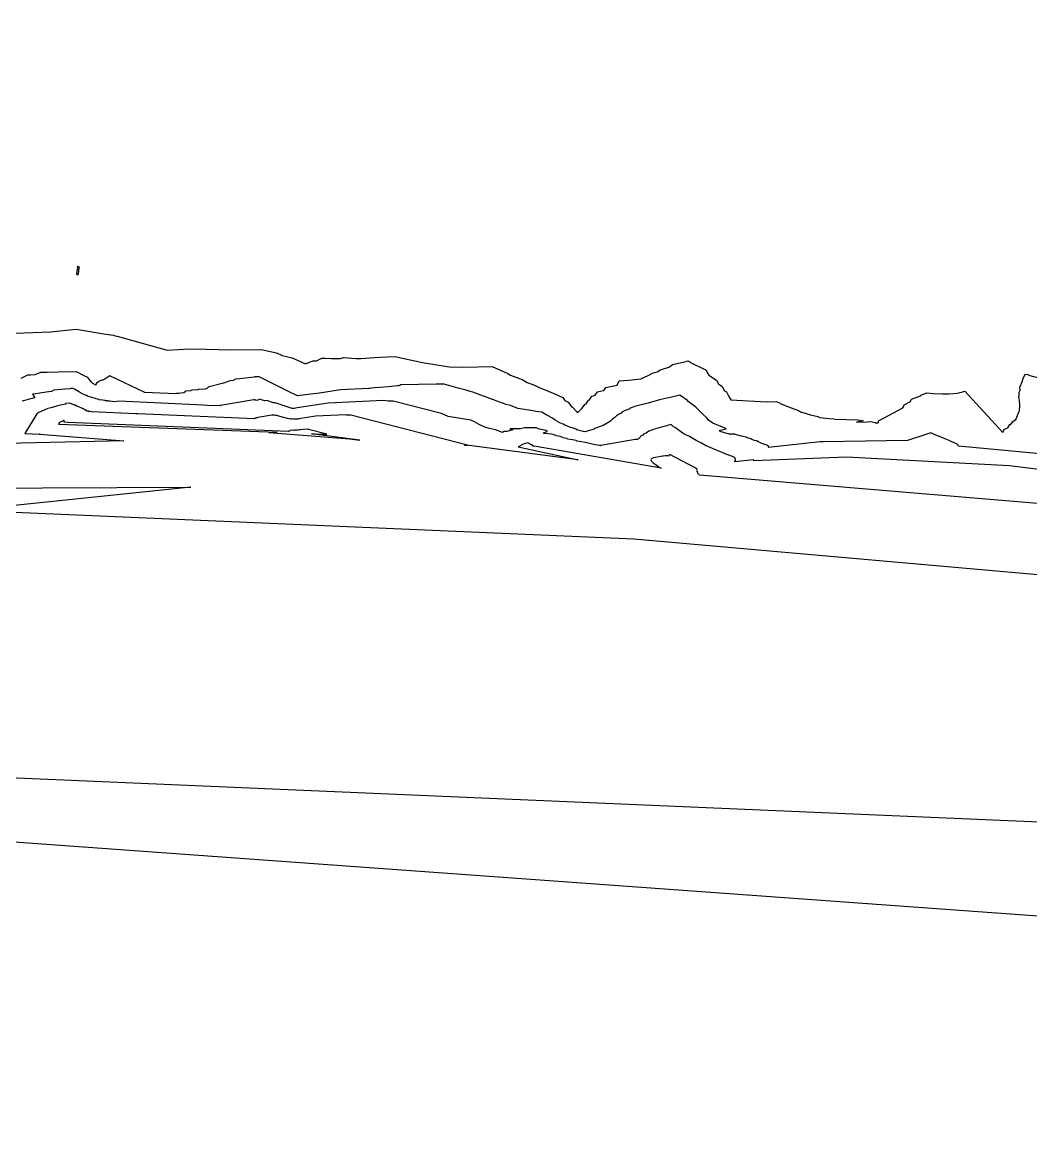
# Model space of a CAD drawing. Header units: metres. Extents: x 706349 to 713144, y 2649082 to 2655455.
# Drawn here: x 709945.7 to 710366.4, y 2651751.2 to 2652222.5 of the extents above; entities that cross this region are included whole.
import ezdxf

# ---------------------------------------------------------------- set-up
doc = ezdxf.new("R2010")
doc.units = ezdxf.units.M
for name, color, linetype in [('C-TINN-BNDY', 110, 'Continuous'), ('C-TOPO-MAJR', 9, 'Continuous'), ('C-TOPO-MINR', 8, 'Continuous')]:
    doc.layers.add(name, color=color, linetype=linetype)

msp = doc.modelspace()

# ---------------------------------------------------------------- linework, layer by layer
at = {"layer": 'C-TINN-BNDY', "color": 110, "linetype": 'Continuous', "lineweight": -3, "flags": 128}
msp.add_lwpolyline([(711728.46, 2651751.17), (708979.69, 2651949.91), (708929.32, 2651947.51), (708885.34, 2651947.43), (708874.67, 2651947.66), (708843.96, 2651948.59), (708750.59, 2651952.81), (708602.72, 2651984.46), (708602.72, 2651984.46), (708572.24, 2651992.37), (708416.46, 2652027.77), (708356.42, 2652045.45), (708246.65, 2652079.09), (708217.24, 2652087.73), (708207.61, 2652091.07), (708086.04, 2652137.92), (707999.16, 2652180.02), (707920.32, 2652215.72), (707870.46, 2652235.47), (707845.27, 2652247.2), (707845.05, 2652247.32), (707705.16, 2652328.1)], dxfattribs=at)
at = {"layer": 'C-TOPO-MAJR', "color": 9, "linetype": 'Continuous', "lineweight": -3, "flags": 128}
msp.add_lwpolyline([(710422.54, 2652029.29), (710357.65, 2652037.38), (710289.58, 2652041.04), (710250.9, 2652039.46), (710250.97, 2652039.7), (710250.94, 2652039.95), (710242.86, 2652039.11), (710243.07, 2652039.46), (710243.22, 2652039.79), (710243.3, 2652040.13), (710243.17, 2652040.42), (710242.93, 2652040.72), (710242.53, 2652041), (710241.95, 2652041.31), (710241.16, 2652041.61), (710240.15, 2652041.97), (710240.1, 2652041.99), (710239.3, 2652042.26), (710239.25, 2652042.24), (710237.65, 2652042.98), (710233.73, 2652044.68), (710230.75, 2652045.91), (710229.08, 2652046.93), (710226.78, 2652047.95), (710224.03, 2652049.68), (710222.57, 2652050.4), (710221.48, 2652050.92), (710218.26, 2652053.26), (710217.93, 2652053.43), (710217.67, 2652053.56), (710217.32, 2652053.67), (710216.39, 2652054.67), (710214.83, 2652054.24), (710214.62, 2652054.19), (710211.83, 2652053.46), (710211.35, 2652053.32), (710210.87, 2652053.12), (710208.89, 2652052.59), (710208.31, 2652052.29), (710207.07, 2652051.89), (710206.48, 2652051.5), (710205.95, 2652051.06), (710205.04, 2652050.75), (710204.55, 2652050.26), (710203.95, 2652050.02), (710203.49, 2652049.51), (710203.15, 2652048.96), (710202.73, 2652048.74), (710202.49, 2652048.55), (710202.17, 2652048.45), (710201.84, 2652048.45), (710201.62, 2652048.44), (710201.46, 2652048.44), (710201.36, 2652048.42), (710186.99, 2652045.92), (710186.98, 2652045.91), (710186.97, 2652045.91), (710186.97, 2652045.91), (710186.97, 2652045.91), (710186.97, 2652045.9), (710186.97, 2652045.9), (710186.97, 2652045.9), (710186.98, 2652045.9), (710186.98, 2652045.89), (710186.99, 2652045.89), (710187, 2652045.88), (710187, 2652045.88), (710187.01, 2652045.87), (710186.53, 2652045.96), (710184.04, 2652046.34), (710182.34, 2652046.7), (710182.31, 2652046.75), (710180.57, 2652047.1), (710178.92, 2652047.43), (710177.08, 2652047.72), (710176.97, 2652047.83), (710176.72, 2652047.95), (710175.16, 2652048.3), (710173.17, 2652048.6), (710173.01, 2652048.79), (710171.12, 2652049.11), (710170.89, 2652049.37), (710170.1, 2652049.64), (710168.55, 2652049.96), (710167.61, 2652050.33), (710166.45, 2652050.6), (710163.54, 2652050.98), (710162.93, 2652051.12), (710164.86, 2652051.95), (710164.23, 2652052.15), (710161.45, 2652052.72), (710160.24, 2652053.36), (710155.17, 2652053.31), (710153.57, 2652052.91), (710149.13, 2652052.84), (710150.26, 2652052.39), (710147.75, 2652051.71), (710146.83, 2652051.72), (710146.63, 2652051.7), (710146.04, 2652051.34), (710143.1, 2652052.44), (710140.65, 2652053.04), (710138.68, 2652053.63), (710136.29, 2652054.71), (710134.28, 2652055.73), (710132.77, 2652056.54), (710123.32, 2652057.98), (710120.56, 2652059.23), (710100.35, 2652064.38), (710099.25, 2652064.4), (710098.29, 2652064.49), (710097.34, 2652064.56), (710096.38, 2652064.64), (710073.21, 2652063.63), (710060.25, 2652061.6), (710059.71, 2652061.45), (710059.02, 2652061.4), (710058.21, 2652061.38), (710058.18, 2652061.38), (710051.17, 2652063.77), (710050.45, 2652063.78), (710047.6, 2652064.68), (710046.78, 2652064.6), (710045.44, 2652065), (710044.7, 2652065.22), (710044.1, 2652064.97), (710043.43, 2652064.72), (710043.07, 2652064.81), (710042.82, 2652064.88), (710042.65, 2652064.93), (710042.52, 2652064.96), (710042.43, 2652064.99), (710042.36, 2652065), (710042.3, 2652065.01), (710042.26, 2652065.01), (710042.23, 2652065.02), (710042.21, 2652065.02), (710042.19, 2652065.01), (710042.18, 2652065.01), (710028.25, 2652062.59), (710028.22, 2652062.58), (710028.21, 2652062.58), (710028.2, 2652062.58), (710028.18, 2652062.57), (710028.18, 2652062.57), (710028.17, 2652062.56), (710028.16, 2652062.56), (710028.27, 2652062.41), (710028.26, 2652062.41), (710022.68, 2652062.63), (710021.25, 2652062.71), (709985.82, 2652064.44), (709985.82, 2652064.44), (709984.06, 2652064.17), (709984.06, 2652064.19), (709983.05, 2652064.27), (709982.09, 2652064.36), (709982.08, 2652064.39), (709981.09, 2652064.46), (709981.08, 2652064.5), (709980.13, 2652064.6), (709980.1, 2652064.65), (709979.15, 2652064.81), (709979.07, 2652064.87), (709977.84, 2652064.98), (709977.72, 2652065.05), (709977.55, 2652065.13), (709976.36, 2652065.37), (709976.12, 2652065.49), (709974.97, 2652065.77), (709974.63, 2652065.92), (709974.15, 2652066.14), (709973.1, 2652066.44), (709972.44, 2652066.76), (709971.6, 2652067.07), (709970.74, 2652067.54), (709969.51, 2652068.23), (709969.02, 2652068.44), (709967.42, 2652069.41), (709967.31, 2652069.47), (709966.83, 2652069.77), (709965.64, 2652069.72), (709965.49, 2652069.64), (709961.59, 2652069.27), (709958.69, 2652069.03), (709957.78, 2652068.52), (709955.48, 2652068.2), (709952.9, 2652067.74), (709951.11, 2652067.51), (709949.81, 2652067.35), (709950.77, 2652065.79), (709949.73, 2652065.55), (709948.94, 2652065.35), (709946.1, 2652064.6), (709945.53, 2652064.45)], dxfattribs=at)
at = {"layer": 'C-TOPO-MINR', "color": 8, "linetype": 'Continuous', "lineweight": -3, "flags": 128}
for points, elevation in [([(709968.24, 2652117.68), (709968.16, 2652117.65), (709968.46, 2652117.11), (709969.02, 2652117.54), (709969.03, 2652117.61), (709969.37, 2652120.15), (709969.38, 2652120.22), (709968.96, 2652120.75), (709968.45, 2652120.32), (709968.58, 2652120.26), (709968.24, 2652117.68)], -4), ([(710066.22, 2652050.83), (710067.77, 2652050.75), (710071.33, 2652050.68), (710072.02, 2652050.69), (710072.72, 2652050.71), (710065.08, 2652052.66), (710064.99, 2652052.66), (710064.91, 2652052.67), (710064.82, 2652052.68), (710064.74, 2652052.68), (710062.77, 2652052.6), (710061.67, 2652052.42), (710061.62, 2652052.41), (710061.56, 2652052.41), (710061.49, 2652052.4), (710061.42, 2652052.4), (710061.32, 2652052.41), (710061.21, 2652052.42), (710060.77, 2652052.36), (710060.36, 2652052.31), (710059.96, 2652052.27), (710059.86, 2652052.28), (710059.76, 2652052.3), (710059.37, 2652052.26), (710058.98, 2652052.2), (710058.9, 2652052.23), (710058.8, 2652052.26), (710057.46, 2652052.18), (710057.32, 2652052.14), (710057.22, 2652052.09), (710057.18, 2652052.02), (710057.1, 2652051.97), (710057.04, 2652051.94), (710056.98, 2652051.92), (710056.91, 2652051.87), (710056.88, 2652051.86), (710056.89, 2652051.83), (710056.89, 2652051.83), (710056.89, 2652051.83), (710056.72, 2652051.83), (709964.77, 2652055.5), (709964.7, 2652055.51), (709963.08, 2652055.59), (709963.08, 2652055.88), (709963.03, 2652055.87), (709963.02, 2652056.25), (709963.01, 2652056.25), (709963, 2652056.26), (709962.95, 2652056.43), (709962.91, 2652056.4), (709962.88, 2652056.4), (709962.79, 2652056.37), (709962.7, 2652056.33), (709962.57, 2652056.19), (709961.15, 2652055.55), (709961.09, 2652055.5), (709960.65, 2652054.79), (710051.91, 2652051.5), (710049.89, 2652051.4), (710048.45, 2652051.34), (710082.2, 2652048.64), (710086.47, 2652048.18), (710066.22, 2652050.83)], 4)]:
    msp.add_lwpolyline(points, close=True, dxfattribs=dict(at, elevation=elevation))
for points, elevation in [([(709942.75, 2652092.85), (709957.4, 2652093.38), (709967.99, 2652094.54), (709980.49, 2652092.44), (709983.65, 2652091.92), (709984.03, 2652091.8), (709984.26, 2652091.74), (709985.11, 2652091.52), (710005.98, 2652085.78), (710015.22, 2652086.29), (710022.43, 2652086.09), (710032.46, 2652085.9), (710045.22, 2652085.96), (710051.7, 2652084.58), (710054.1, 2652083.47), (710058.25, 2652082.46), (710063.73, 2652079.99), (710066.9, 2652081.29), (710067.46, 2652081.3), (710068.31, 2652081.31), (710070.63, 2652082.42), (710072.18, 2652082.37), (710074.57, 2652082.3), (710078.45, 2652082.26), (710079.71, 2652082.66), (710084.86, 2652082.24), (710085.76, 2652082.25), (710086.84, 2652082.29), (710092.67, 2652082.6), (710094.97, 2652082.79), (710101.05, 2652083.14), (710112.6, 2652080.59), (710123.69, 2652078.77), (710129.84, 2652078.6), (710141.72, 2652078.87), (710148.23, 2652076.01), (710149.34, 2652075.34), (710154.23, 2652073.47), (710156.31, 2652072.29), (710158.67, 2652071.37), (710162.07, 2652069.82), (710162.71, 2652069.57), (710164.49, 2652068.95), (710168.11, 2652067.29), (710171.22, 2652065.95), (710171.99, 2652064.73), (710173.43, 2652063.95), (710174.63, 2652062.37), (710175.25, 2652061.98), (710176.87, 2652060.16), (710176.98, 2652060.08), (710177.06, 2652060.04), (710177.46, 2652059.66), (710177.76, 2652059.95), (710177.8, 2652059.98), (710179.06, 2652061.41), (710179.14, 2652061.46), (710179.25, 2652061.52), (710180.38, 2652063.03), (710180.59, 2652063.13), (710180.87, 2652063.25), (710181.93, 2652064.81), (710182.37, 2652064.95), (710183.26, 2652066.5), (710183.87, 2652066.67), (710184.67, 2652066.89), (710185.66, 2652068.35), (710186.74, 2652068.59), (710188.25, 2652068.93), (710189.08, 2652070.2), (710191.13, 2652070.56), (710193.93, 2652071.15), (710194.71, 2652072.93), (710198.66, 2652073.15), (710203.84, 2652073.78), (710203.94, 2652073.82), (710203.98, 2652073.83), (710206.86, 2652075.11), (710208.63, 2652076.14), (710210.5, 2652076.68), (710211.9, 2652077.56), (710215.46, 2652078.58), (710216.3, 2652079.18), (710216.92, 2652079.68), (710222.7, 2652081.05), (710222.75, 2652081.1), (710223.34, 2652081.23), (710224.15, 2652080.87), (710224.21, 2652080.76), (710231.05, 2652077.34), (710231.47, 2652076.38), (710232.1, 2652075.26), (710235.4, 2652073.2), (710236.16, 2652071.64), (710237.75, 2652070.59), (710238.69, 2652068.78), (710239.44, 2652068.28), (710240.47, 2652066.33), (710241.38, 2652064.99), (710256.18, 2652064.18), (710260.31, 2652064.27), (710261.67, 2652063.68), (710261.75, 2652063.58), (710261.88, 2652063.48), (710266.56, 2652061.65), (710269.56, 2652060.53), (710270.34, 2652060.02), (710272.81, 2652059.27), (710274.52, 2652058.69), (710277.57, 2652057.96), (710278.42, 2652057.65), (710282.27, 2652057.16), (710284.25, 2652056.99), (710284.87, 2652056.9), (710294.42, 2652056.57), (710296.73, 2652056.16), (710293.78, 2652055.71), (710298.22, 2652055.82), (710299.68, 2652055.88), (710301.73, 2652055.5), (710301.5, 2652055.44), (710302.73, 2652055.35), (710302.77, 2652055.35), (710302.91, 2652055.48), (710302.95, 2652055.65), (710302.99, 2652055.86), (710302.99, 2652056.21), (710303.25, 2652056.41), (710313.1, 2652061.67), (710313.5, 2652062.32), (710313.64, 2652062.96), (710316.35, 2652064.22), (710316.48, 2652064.71), (710316.72, 2652065.22), (710320.53, 2652066.72), (710320.65, 2652066.94), (710323.1, 2652067.84), (710325.83, 2652067.63), (710329.69, 2652067.46), (710332.37, 2652067.49), (710334.29, 2652067.61), (710335.8, 2652067.82), (710336.93, 2652068.02), (710337.77, 2652068.21), (710338.47, 2652068.42), (710339, 2652068.61), (710354.79, 2652051.4), (710355.18, 2652052.01), (710355.6, 2652052.68), (710356.28, 2652052.95), (710356.98, 2652053.25), (710357.82, 2652054.71), (710358.48, 2652055.07), (710358.82, 2652055.83), (710359.55, 2652056.33), (710360.33, 2652056.82), (710360.72, 2652057.71), (710361.45, 2652059.57), (710361.79, 2652060.46), (710361.88, 2652062.61), (710361.8, 2652064.78), (710361.58, 2652065.95), (710361.63, 2652067.08), (710361.69, 2652068.04), (710362.04, 2652069.02), (710361.89, 2652070.21), (710362.92, 2652072.51), (710363.27, 2652073.9), (710363.3, 2652074.02), (710364.14, 2652075.58), (710364.23, 2652075.75), (710365.24, 2652075.52), (710366.18, 2652075.21), (710374.94, 2652072.81)], -4), ([(710383.77, 2652041.25), (710336.41, 2652045.63), (710336.36, 2652045.67), (710336.27, 2652045.77), (710336.18, 2652045.94), (710336.07, 2652046.16), (710335.79, 2652046.42), (710335.26, 2652046.73), (710334.58, 2652047.08), (710333.61, 2652047.49), (710332.44, 2652048), (710331.03, 2652048.61), (710329.11, 2652049.35), (710326.88, 2652050.29), (710324.77, 2652051.17), (710323.14, 2652050.58), (710315.11, 2652047.94), (710280, 2652047.45), (710278.66, 2652047.4), (710278.66, 2652047.4), (710278.66, 2652047.41), (710256.92, 2652045.15), (710257, 2652045.28), (710257.06, 2652045.41), (710257.09, 2652045.53), (710257.04, 2652045.64), (710256.94, 2652045.76), (710256.79, 2652045.86), (710256.58, 2652045.97), (710256.28, 2652046.09), (710255.9, 2652046.22), (710255.11, 2652046.5), (710254.63, 2652046.66), (710254.04, 2652046.86), (710253.47, 2652047.23), (710252.71, 2652047.44), (710252.16, 2652047.8), (710251.23, 2652048.04), (710250.06, 2652048.38), (710249.65, 2652048.73), (710248.1, 2652049.1), (710247.76, 2652049.41), (710245.83, 2652049.86), (710243.07, 2652050.47), (710242.96, 2652050.59), (710240.65, 2652050.58), (710236.88, 2652051.79), (710236.5, 2652052.19), (710239.34, 2652052.87), (710239.16, 2652053.04), (710233.78, 2652055.22), (710231.98, 2652056.46), (710231.27, 2652057.52), (710229.99, 2652058.63), (710228.34, 2652060.27), (710227.45, 2652061.16), (710226.77, 2652061.92), (710223.48, 2652064.32), (710223.18, 2652064.7), (710220.08, 2652067), (710216.05, 2652066.01), (710215.3, 2652065.79), (710211.56, 2652064.97), (710210.16, 2652064.59), (710208.23, 2652064.06), (710206.86, 2652063.62), (710204.53, 2652063.05), (710202.76, 2652062.65), (710201.65, 2652062.36), (710201.6, 2652062.28), (710199.27, 2652061.51), (710199.1, 2652061.27), (710197.25, 2652060.53), (710195.82, 2652059.88), (710195.5, 2652059.44), (710194.41, 2652058.83), (710193.53, 2652058.29), (710193.08, 2652057.79), (710191.72, 2652056.73), (710191.2, 2652056.23), (710190.65, 2652055.73), (710188.05, 2652054.3), (710184.47, 2652052.99), (710184.24, 2652052.79), (710181.35, 2652051.89), (710180.47, 2652051.62), (710179.79, 2652051.78), (710179.68, 2652051.8), (710176.84, 2652052.48), (710177.17, 2652052.62), (710175.08, 2652053.27), (710174.33, 2652053.43), (710173.84, 2652053.69), (710172.09, 2652054.35), (710171.33, 2652054.76), (710169.96, 2652055.36), (710168.94, 2652055.95), (710168.05, 2652056.47), (710166.82, 2652057.28), (710164.58, 2652058.52), (710164.29, 2652058.75), (710162.37, 2652059.9), (710159.87, 2652060.13), (710158.8, 2652060.42), (710152.38, 2652061.41), (710149.4, 2652062.59), (710147.5, 2652063.03), (710142.88, 2652064.73), (710142.07, 2652065.07), (710142.03, 2652065.09), (710141.93, 2652065.13), (710141.8, 2652065.17), (710133.61, 2652068.13), (710132.47, 2652068.47), (710130.78, 2652068.98), (710127.57, 2652069.87), (710121.62, 2652071.53), (710118.37, 2652071.58), (710103.57, 2652071.2), (710103.21, 2652071.01), (710102.76, 2652070.88), (710102.54, 2652070.9), (710102.16, 2652070.79), (710101.99, 2652070.8), (710098.42, 2652070.45), (710094.72, 2652070.12), (710092.56, 2652069.94), (710091.24, 2652069.84), (710090.61, 2652069.74), (710090.2, 2652069.66), (710078.43, 2652069.15), (710069.65, 2652067.78), (710064.96, 2652067.2), (710060.5, 2652066.71), (710056.41, 2652068.63), (710054.73, 2652069.48), (710050.53, 2652071.57), (710046.91, 2652073.38), (710046.07, 2652073.82), (710044.39, 2652074.65), (710042.63, 2652074.52), (710042.37, 2652074.42), (710038.8, 2652074.05), (710036.4, 2652073.76), (710034.63, 2652073.57), (710033.62, 2652073.08), (710032.34, 2652072.88), (710031.43, 2652072.68), (710030.06, 2652072.09), (710029.39, 2652071.92), (710029, 2652071.75), (710023.54, 2652070.48), (710023.08, 2652070.1), (710022.53, 2652069.77), (710021.87, 2652069.47), (710021.86, 2652069.46), (710021.71, 2652069.41), (710019.2, 2652069.3), (710019.01, 2652069.24), (710018.82, 2652069.18), (710016.28, 2652069.02), (710016.01, 2652068.88), (710015.73, 2652068.72), (710013.9, 2652068.54), (710013.43, 2652068.37), (710013.48, 2652068.12), (710013.05, 2652067.96), (710011.79, 2652067.77), (710010.86, 2652067.66), (710010.2, 2652067.62), (710009.73, 2652067.6), (710009.59, 2652067.53), (709996.75, 2652068.02), (709982.17, 2652074.98), (709981.33, 2652074.43), (709980.47, 2652073.93), (709980.07, 2652073.61), (709979.25, 2652073.19), (709979.03, 2652073.17), (709978.82, 2652073.13), (709978.39, 2652073.06), (709977.72, 2652072.77), (709977.4, 2652072.55), (709976.8, 2652072.08), (709976.5, 2652072.07), (709976.33, 2652071.19), (709976.21, 2652071.15), (709975.07, 2652071.85), (709974.84, 2652072.01), (709974.42, 2652072.3), (709972.97, 2652074.27), (709971.68, 2652074.92), (709968.17, 2652076.7), (709960.52, 2652076.48), (709956, 2652076.37), (709953.12, 2652076.34), (709950.75, 2652075.41), (709948.93, 2652075.31), (709947.68, 2652075.25), (709945.03, 2652073.94)], -2), ([(710374.32, 2652021.29), (710228.26, 2652033.51), (710228.09, 2652033.71), (710227.92, 2652033.9), (710227.75, 2652034.1), (710227.56, 2652034.29), (710227.38, 2652034.47), (710227.56, 2652034.77), (710227.19, 2652035.16), (710227.3, 2652035.47), (710227.11, 2652035.69), (710227.21, 2652036.02), (710226.93, 2652036.25), (710226.62, 2652036.5), (710226.2, 2652036.78), (710215.92, 2652042.14), (710215.69, 2652041.98), (710215.5, 2652041.76), (710215.38, 2652041.44), (710215.07, 2652041.66), (710214.92, 2652041.72), (710214.88, 2652041.58), (710214.8, 2652041.59), (710214.8, 2652041.59), (710213.88, 2652041.58), (710213.2, 2652041.53), (710212.74, 2652041.44), (710209.9, 2652040.95), (710209.04, 2652040.72), (710208.4, 2652040.51), (710208.11, 2652040.26), (710207.99, 2652039.99), (710208.02, 2652039.69), (710208.18, 2652039.39), (710208.44, 2652039.07), (710208.84, 2652038.74), (710209.32, 2652038.38), (710210.1, 2652037.79), (710211.04, 2652037.12), (710211.59, 2652036.76), (710212.25, 2652036.4), (710159.17, 2652045.64), (710158.86, 2652045.68), (710158.64, 2652045.73), (710158.38, 2652046.13), (710158.2, 2652046.16), (710158.04, 2652046.2), (710157.85, 2652046.23), (710157.43, 2652046.64), (710156.65, 2652047.03), (710155.59, 2652046.75), (710154.66, 2652046.43), (710153.91, 2652046.13), (710153.85, 2652046), (710153.71, 2652045.88), (710153.52, 2652045.74), (710153.28, 2652045.58), (710152.51, 2652045.33), (710177.55, 2652039.9), (710130.03, 2652046.13), (710130.36, 2652046.11), (710131.13, 2652046.1), (710131.27, 2652046.1), (710131.42, 2652046.1), (710082.72, 2652058.52), (710082.12, 2652058.53), (710081.6, 2652058.58), (710081.08, 2652058.62), (710080.56, 2652058.66), (710067.99, 2652058.11), (710060.96, 2652057.01), (710060.67, 2652056.93), (710060.29, 2652056.9), (710059.85, 2652056.89), (710059.35, 2652056.89), (710058.74, 2652056.93), (710058.02, 2652057), (710057.9, 2652056.98), (710057.78, 2652056.97), (710057.66, 2652056.95), (710056.98, 2652057.07), (710056.29, 2652057.19), (710056.26, 2652057.19), (710056.23, 2652057.19), (710055.81, 2652057.31), (710055.15, 2652057.49), (710053.68, 2652057.91), (710052.61, 2652058.2), (710051.83, 2652058.39), (710051.24, 2652058.51), (710050.77, 2652058.58), (710050.42, 2652058.63), (710050.15, 2652058.66), (710049.98, 2652058.65), (710049.83, 2652058.63), (710049.73, 2652058.61), (710043.82, 2652057.58), (710043.4, 2652057.48), (710043.22, 2652057.44), (710043.07, 2652057.39), (710042.84, 2652057.29), (710042.72, 2652057.26), (710042.59, 2652057.22), (710042.52, 2652057.19), (710042.58, 2652057.12), (710042.49, 2652057.12), (709993.73, 2652059.07), (709992.98, 2652059.11), (709974.45, 2652060.01), (709974.45, 2652060.16), (709973.55, 2652060.02), (709973.54, 2652060.22), (709973.03, 2652060.26), (709972.54, 2652060.31), (709972.48, 2652060.55), (709971.99, 2652060.58), (709971.89, 2652060.86), (709971.44, 2652060.91), (709971.28, 2652061.2), (709970.85, 2652061.28), (709970.47, 2652061.55), (709969.95, 2652061.6), (709969.46, 2652061.87), (709968.77, 2652062.21), (709968.4, 2652062.28), (709967.59, 2652062.7), (709967.32, 2652062.76), (709966.33, 2652063.24), (709965.47, 2652063.61), (709963.65, 2652063.39), (709963.75, 2652063.22), (709961.56, 2652062.71), (709959.88, 2652062.27), (709958.99, 2652062.04), (709957.44, 2652061.65), (709956.17, 2652061.33), (709952.44, 2652059.64), (709951.68, 2652059.07), (709946.68, 2652050.94), (709952.97, 2652050.71), (709952.83, 2652050.7), (709952.73, 2652050.7), (709987.91, 2652047.88), (709865.1, 2652045.07)], 2), ([(709613.44, 2652026.71), (710015.9, 2652028.53), (709934.17, 2652019.97)], 2), ([(709932.64, 2652018.56), (710200.88, 2652006.95), (710790.45, 2651954.94)], 2), ([(710990.73, 2651861.94), (709797.78, 2651913.25), (709485.11, 2651919.79), (709009.75, 2651952.5)], 2)]:
    msp.add_lwpolyline(points, dxfattribs=dict(at, elevation=elevation))

doc.saveas('drawing.dxf')
